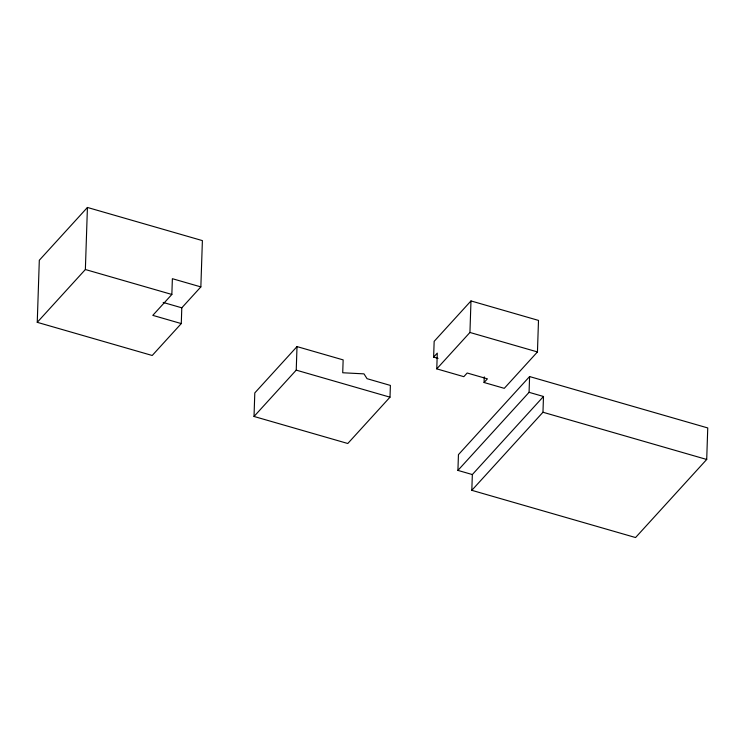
<?xml version="1.0" encoding="UTF-8"?>
<svg xmlns="http://www.w3.org/2000/svg" width="745" height="745" viewBox="0 0 745 745"><rect width="100%" height="100%" fill="white"/><g stroke="black" fill="none" stroke-linecap="round" stroke-linejoin="round"><path stroke-width="1.12" d="M37.25 322.324L39.308 260.256L87.426 207.455L202.389 240.607L200.852 286.909L181.799 307.815L181.277 323.581L152.213 355.486L37.25 322.324L85.368 269.522L87.426 207.455M181.277 323.581L152.8 315.368L171.853 294.461L172.374 278.695L200.852 286.909M254.026 416.464L254.799 392.913L297.013 346.593L343.147 359.891L342.719 372.761L363.979 373.869L367.062 378.693L390.389 385.426L389.998 397.178L347.785 443.499L254.026 416.464L296.231 370.135L297.013 346.593M438.06 358.392L433.627 357.116L434.158 341.35L470.98 300.933L538.495 320.406L537.452 351.938L504.281 388.341L484.073 382.511L484.259 376.877M484.073 382.511L487.416 378.842L467.171 373.003L463.828 376.672L436.766 368.868L437.287 353.102L433.627 357.116M457.924 470.402L458.445 454.636L529.593 376.56L707.75 427.937L706.707 459.469L635.56 537.545L471.818 490.322L472.339 474.556L543.487 396.48L529.071 392.326L457.924 470.402L472.339 474.556M436.766 368.868L469.937 332.466L470.98 300.933M529.071 392.326L529.593 376.56M471.818 490.322L542.965 412.246L543.487 396.48M469.937 332.466L537.452 351.938M85.368 269.522L171.853 294.461M163.183 302.451L181.799 307.815M542.965 412.246L706.707 459.469M296.231 370.135L389.998 397.178"/></g></svg>
